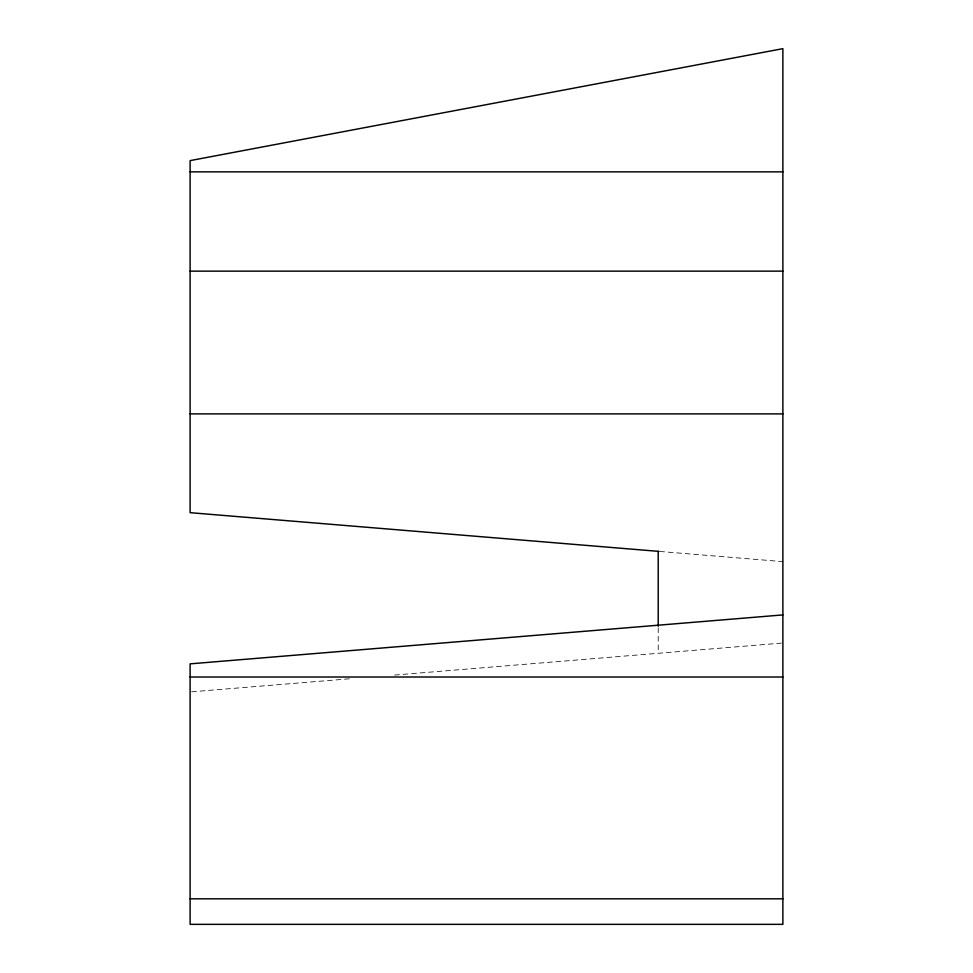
<?xml version="1.0" encoding="UTF-8"?>
<svg xmlns="http://www.w3.org/2000/svg" width="973" height="973" viewBox="0 0 973 973"><rect width="100%" height="100%" fill="white"/><g stroke="black" fill="none" stroke-linecap="round" stroke-linejoin="round"><path stroke-width="0.73" stroke-dasharray="4.87 3.65" d="M191.632 691.815L350.694 678.692M394.624 675.055L781.38 643.117M659.718 551.46L782.888 561.628M658.21 627.804L658.21 653.297"/><path stroke-width="1.46" d="M782.888 614.912L190.112 663.854L190.112 924.35L782.888 924.35L782.888 48.65L190.112 160.618L190.112 512.674L658.891 551.387M190.112 171.856L782.888 171.856M190.112 271.139L782.888 271.139M190.112 413.89L782.888 413.89M190.112 677.013L782.888 677.013M190.112 898.821L782.888 898.821M658.21 551.326L658.21 626.308"/></g></svg>
